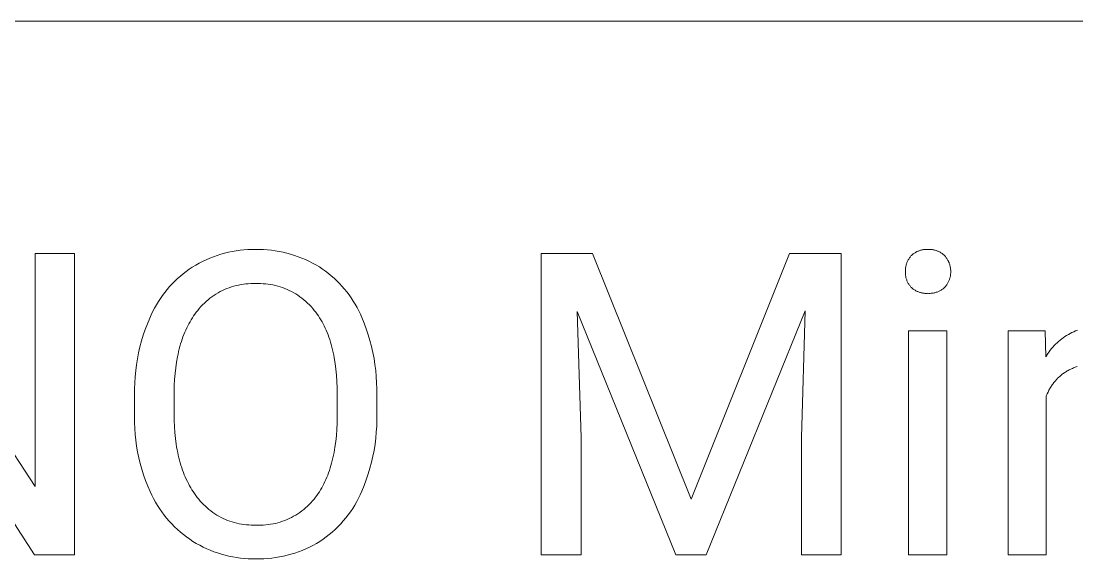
# Model space of a CAD drawing. Header units: millimetres. Extents: x 0 to 5466, y 0 to 3819.
# Drawn here: x 3908.2 to 4089.6, y 518.5 to 611 of the extents above; entities that cross this region are included whole.
import ezdxf

# ---------------------------------------------------------------- set-up
doc = ezdxf.new("R2010")
doc.units = ezdxf.units.MM
doc.header["$MEASUREMENT"] = 0
doc.layers.add('Domyślny', color=7, linetype='Continuous', true_color=0x000000)

msp = doc.modelspace()

# ---------------------------------------------------------------- linework, layer by layer
at = {"layer": 'Domyślny', "color": 18, "lineweight": 15, "true_color": 0x000000}
for p, q in [((5460.42, 610.99), (3400.11, 610.99)), ((3944.48, 571.38), (3945.15, 571.5)), ((3945.15, 571.5), (3945.82, 571.59)), ((3945.82, 571.59), (3946.49, 571.66)), ((3946.49, 571.66), (3947.16, 571.7)), ((3947.16, 571.7), (3947.83, 571.73)), ((3947.83, 571.73), (3948.51, 571.73)), ((3948.51, 571.73), (3949.18, 571.73)), ((3949.18, 571.73), (3949.86, 571.7)), ((3949.86, 571.7), (3950.53, 571.66)), ((3950.53, 571.66), (3951.21, 571.59)), ((3951.21, 571.59), (3951.88, 571.5)), ((3951.88, 571.5), (3952.54, 571.39)), ((4062.39, 571.47), (4062.51, 571.52)), ((4062.51, 571.52), (4062.63, 571.56)), ((4062.63, 571.56), (4062.75, 571.6)), ((4062.75, 571.6), (4062.88, 571.63)), ((4062.88, 571.63), (4063, 571.66)), ((4063, 571.66), (4063.13, 571.68)), ((4063.13, 571.68), (4063.26, 571.7)), ((4063.26, 571.7), (4063.38, 571.72)), ((4063.38, 571.72), (4063.51, 571.73)), ((4063.51, 571.73), (4063.64, 571.74)), ((4063.64, 571.74), (4063.77, 571.74)), ((4063.77, 571.74), (4063.9, 571.74)), ((4063.9, 571.74), (4064.03, 571.73)), ((4064.03, 571.73), (4064.15, 571.74)), ((4064.15, 571.74), (4064.28, 571.74)), ((4064.28, 571.74), (4064.41, 571.74)), ((4064.41, 571.74), (4064.54, 571.73)), ((4064.54, 571.73), (4064.67, 571.72)), ((4064.67, 571.72), (4064.8, 571.7)), ((4064.8, 571.7), (4064.92, 571.68)), ((4064.92, 571.68), (4065.05, 571.66)), ((4065.05, 571.66), (4065.17, 571.63)), ((4065.17, 571.63), (4065.3, 571.59)), ((4065.3, 571.59), (4065.42, 571.56)), ((4065.42, 571.56), (4065.54, 571.51)), ((4065.54, 571.51), (4065.66, 571.47)), ((3884.47, 571.02), (3910.6, 530.96)), ((3910.6, 530.96), (3910.6, 571.02)), ((3910.6, 571.02), (3917.39, 571.02)), ((3917.39, 571.02), (3917.39, 519.26)), ((3938.79, 569.37), (3939.39, 569.68)), ((3939.39, 569.68), (3940, 569.96)), ((3940, 569.96), (3940.61, 570.23)), ((3940.61, 570.23), (3941.24, 570.48)), ((3941.24, 570.48), (3941.88, 570.7)), ((3941.88, 570.7), (3942.52, 570.91)), ((3942.52, 570.91), (3943.17, 571.09)), ((3943.17, 571.09), (3943.82, 571.25)), ((3943.82, 571.25), (3944.48, 571.38)), ((3952.54, 571.39), (3953.21, 571.25)), ((3953.21, 571.25), (3953.86, 571.1)), ((3953.86, 571.1), (3954.52, 570.92)), ((3954.52, 570.92), (3955.16, 570.72)), ((3955.16, 570.72), (3955.8, 570.49)), ((3955.8, 570.49), (3956.43, 570.25)), ((3956.43, 570.25), (3957.05, 569.99)), ((3957.05, 569.99), (3957.67, 569.7)), ((3957.67, 569.7), (3958.27, 569.39)), ((3997.59, 519.25), (3997.59, 571.02)), ((3997.59, 571.02), (4006.4, 571.02)), ((4006.4, 571.02), (4023.33, 528.79)), ((4023.33, 528.79), (4040.24, 571.02)), ((4040.24, 571.02), (4049.1, 571.02)), ((4049.1, 571.02), (4049.1, 519.25)), ((4060.48, 569.61), (4060.53, 569.73)), ((4060.53, 569.73), (4060.59, 569.85)), ((4060.59, 569.85), (4060.66, 569.97)), ((4060.66, 569.97), (4060.72, 570.08)), ((4060.72, 570.08), (4060.79, 570.2)), ((4060.79, 570.2), (4060.87, 570.31)), ((4060.87, 570.31), (4060.95, 570.41)), ((4060.95, 570.41), (4061.03, 570.52)), ((4061.03, 570.52), (4061.11, 570.62)), ((4061.11, 570.62), (4061.21, 570.71)), ((4061.21, 570.71), (4061.3, 570.8)), ((4061.3, 570.8), (4061.4, 570.88)), ((4061.4, 570.88), (4061.5, 570.96)), ((4061.5, 570.96), (4061.6, 571.04)), ((4061.6, 571.04), (4061.71, 571.11)), ((4061.71, 571.11), (4061.82, 571.18)), ((4061.82, 571.18), (4061.93, 571.25)), ((4061.93, 571.25), (4062.04, 571.31)), ((4062.04, 571.31), (4062.15, 571.37)), ((4062.15, 571.37), (4062.27, 571.42)), ((4062.27, 571.42), (4062.39, 571.47)), ((4065.66, 571.47), (4065.78, 571.42)), ((4065.78, 571.42), (4065.9, 571.36)), ((4065.9, 571.36), (4066.01, 571.31)), ((4066.01, 571.31), (4066.12, 571.25)), ((4066.12, 571.25), (4066.24, 571.18)), ((4066.24, 571.18), (4066.34, 571.11)), ((4066.34, 571.11), (4066.45, 571.04)), ((4066.45, 571.04), (4066.55, 570.96)), ((4066.55, 570.96), (4066.65, 570.88)), ((4066.65, 570.88), (4066.75, 570.8)), ((4066.75, 570.8), (4066.85, 570.71)), ((4066.85, 570.71), (4066.94, 570.62)), ((4066.94, 570.62), (4067.03, 570.52)), ((4067.03, 570.52), (4067.11, 570.42)), ((4067.11, 570.42), (4067.19, 570.31)), ((4067.19, 570.31), (4067.27, 570.2)), ((4067.27, 570.2), (4067.34, 570.09)), ((4067.34, 570.09), (4067.41, 569.97)), ((4067.41, 569.97), (4067.47, 569.86)), ((4067.47, 569.86), (4067.54, 569.74)), ((4067.54, 569.74), (4067.59, 569.62)), ((3936.06, 567.55), (3936.57, 567.95)), ((3936.57, 567.95), (3937.09, 568.33)), ((3937.09, 568.33), (3937.62, 568.69)), ((3937.62, 568.69), (3938.2, 569.04)), ((3938.2, 569.04), (3938.79, 569.37)), ((3958.27, 569.39), (3958.86, 569.07)), ((3958.86, 569.07), (3959.45, 568.72)), ((3959.45, 568.72), (3959.98, 568.37)), ((3959.98, 568.37), (3960.5, 568)), ((3960.5, 568), (3961.01, 567.61)), ((4060.15, 568.19), (4060.16, 568.33)), ((4060.15, 568.06), (4060.15, 568.19)), ((4060.15, 567.93), (4060.15, 568.06)), ((4060.15, 567.8), (4060.15, 567.93)), ((4060.16, 568.33), (4060.17, 568.46)), ((4060.17, 568.46), (4060.19, 568.59)), ((4060.19, 568.59), (4060.21, 568.72)), ((4060.21, 568.72), (4060.24, 568.85)), ((4060.24, 568.85), (4060.27, 568.98)), ((4060.27, 568.98), (4060.3, 569.11)), ((4060.3, 569.11), (4060.34, 569.24)), ((4060.34, 569.24), (4060.38, 569.36)), ((4060.38, 569.36), (4060.43, 569.49)), ((4060.43, 569.49), (4060.48, 569.61)), ((4067.59, 569.62), (4067.65, 569.49)), ((4067.65, 569.49), (4067.69, 569.37)), ((4067.69, 569.37), (4067.74, 569.24)), ((4067.74, 569.24), (4067.78, 569.12)), ((4067.78, 569.12), (4067.81, 568.99)), ((4067.81, 568.99), (4067.85, 568.86)), ((4067.85, 568.86), (4067.87, 568.73)), ((4067.87, 568.73), (4067.9, 568.59)), ((4067.9, 568.59), (4067.91, 568.46)), ((4067.91, 568.46), (4067.93, 568.33)), ((4067.93, 568.33), (4067.94, 568.2)), ((4067.94, 568.2), (4067.94, 568.06)), ((4067.94, 568.06), (4067.94, 567.93)), ((4067.94, 567.93), (4067.94, 567.8)), ((3934.17, 565.82), (3934.62, 566.27)), ((3934.62, 566.27), (3935.09, 566.72)), ((3935.09, 566.72), (3935.57, 567.14)), ((3935.57, 567.14), (3936.06, 567.55)), ((3961.01, 567.61), (3961.51, 567.2)), ((3961.51, 567.2), (3961.99, 566.78)), ((3961.99, 566.78), (3962.45, 566.34)), ((3962.45, 566.34), (3962.91, 565.88)), ((4060.15, 567.66), (4060.15, 567.8)), ((4060.16, 567.53), (4060.15, 567.66)), ((4060.17, 567.4), (4060.16, 567.53)), ((4060.19, 567.27), (4060.17, 567.4)), ((4060.21, 567.14), (4060.19, 567.27)), ((4060.23, 567.01), (4060.21, 567.14)), ((4060.26, 566.88), (4060.23, 567.01)), ((4060.3, 566.75), (4060.26, 566.88)), ((4060.33, 566.62), (4060.3, 566.75)), ((4060.38, 566.5), (4060.33, 566.62)), ((4060.42, 566.37), (4060.38, 566.5)), ((4060.47, 566.25), (4060.42, 566.37)), ((4060.53, 566.13), (4060.47, 566.25)), ((4060.59, 566.01), (4060.53, 566.13)), ((4067.52, 566.09), (4067.46, 565.97)), ((4067.58, 566.2), (4067.52, 566.09)), ((4067.63, 566.32), (4067.58, 566.2)), ((4067.68, 566.43), (4067.63, 566.32)), ((4067.72, 566.55), (4067.68, 566.43)), ((4067.76, 566.67), (4067.72, 566.55)), ((4067.8, 566.8), (4067.76, 566.67)), ((4067.83, 566.92), (4067.8, 566.8)), ((4067.86, 567.04), (4067.83, 566.92)), ((4067.88, 567.17), (4067.86, 567.04)), ((4067.9, 567.29), (4067.88, 567.17)), ((4067.92, 567.42), (4067.9, 567.29)), ((4067.93, 567.55), (4067.92, 567.42)), ((4067.94, 567.67), (4067.93, 567.55)), ((4067.94, 567.8), (4067.94, 567.67)), ((3932.52, 563.84), (3932.91, 564.36)), ((3932.91, 564.36), (3933.31, 564.86)), ((3933.31, 564.86), (3933.73, 565.34)), ((3933.73, 565.34), (3934.17, 565.82)), ((3942.04, 564.27), (3941.68, 564.06)), ((3942.41, 564.48), (3942.04, 564.27)), ((3942.79, 564.67), (3942.41, 564.48)), ((3943.17, 564.84), (3942.79, 564.67)), ((3943.56, 565.01), (3943.17, 564.84)), ((3943.95, 565.16), (3943.56, 565.01)), ((3944.35, 565.29), (3943.95, 565.16)), ((3944.76, 565.41), (3944.35, 565.29)), ((3945.16, 565.52), (3944.76, 565.41)), ((3945.58, 565.62), (3945.16, 565.52)), ((3945.99, 565.69), (3945.58, 565.62)), ((3946.41, 565.76), (3945.99, 565.69)), ((3946.82, 565.81), (3946.41, 565.76)), ((3947.24, 565.85), (3946.82, 565.81)), ((3947.66, 565.87), (3947.24, 565.85)), ((3948.09, 565.87), (3947.66, 565.87)), ((3948.51, 565.87), (3948.09, 565.87)), ((3948.93, 565.88), (3948.51, 565.87)), ((3949.36, 565.87), (3948.93, 565.88)), ((3949.78, 565.85), (3949.36, 565.87)), ((3950.21, 565.82), (3949.78, 565.85)), ((3950.63, 565.77), (3950.21, 565.82)), ((3951.05, 565.71), (3950.63, 565.77)), ((3951.47, 565.63), (3951.05, 565.71)), ((3951.89, 565.54), (3951.47, 565.63)), ((3952.3, 565.43), (3951.89, 565.54)), ((3952.71, 565.31), (3952.3, 565.43)), ((3953.11, 565.17), (3952.71, 565.31)), ((3953.51, 565.02), (3953.11, 565.17)), ((3953.9, 564.86), (3953.51, 565.02)), ((3954.29, 564.68), (3953.9, 564.86)), ((3954.67, 564.49), (3954.29, 564.68)), ((3955.04, 564.29), (3954.67, 564.49)), ((3955.41, 564.08), (3955.04, 564.29)), ((3962.91, 565.88), (3963.34, 565.41)), ((3963.34, 565.41), (3963.76, 564.93)), ((3963.76, 564.93), (3964.17, 564.43)), ((3964.17, 564.43), (3964.56, 563.92)), ((4060.65, 565.9), (4060.59, 566.01)), ((4060.72, 565.78), (4060.65, 565.9)), ((4060.79, 565.67), (4060.72, 565.78)), ((4060.87, 565.56), (4060.79, 565.67)), ((4060.95, 565.46), (4060.87, 565.56)), ((4061.03, 565.35), (4060.95, 565.46)), ((4061.11, 565.25), (4061.03, 565.35)), ((4061.21, 565.17), (4061.11, 565.25)), ((4061.3, 565.08), (4061.21, 565.17)), ((4061.4, 565), (4061.3, 565.08)), ((4061.5, 564.92), (4061.4, 565)), ((4061.61, 564.85), (4061.5, 564.92)), ((4061.71, 564.78), (4061.61, 564.85)), ((4061.82, 564.71), (4061.71, 564.78)), ((4061.93, 564.65), (4061.82, 564.71)), ((4062.05, 564.59), (4061.93, 564.65)), ((4062.16, 564.53), (4062.05, 564.59)), ((4062.28, 564.48), (4062.16, 564.53)), ((4062.4, 564.44), (4062.28, 564.48)), ((4062.52, 564.39), (4062.4, 564.44)), ((4062.64, 564.35), (4062.52, 564.39)), ((4062.76, 564.32), (4062.64, 564.35)), ((4062.89, 564.29), (4062.76, 564.32)), ((4063.01, 564.26), (4062.89, 564.29)), ((4063.14, 564.24), (4063.01, 564.26)), ((4063.26, 564.22), (4063.14, 564.24)), ((4063.39, 564.2), (4063.26, 564.22)), ((4064.82, 564.22), (4064.69, 564.21)), ((4064.95, 564.24), (4064.82, 564.22)), ((4065.08, 564.27), (4064.95, 564.24)), ((4065.21, 564.3), (4065.08, 564.27)), ((4065.34, 564.33), (4065.21, 564.3)), ((4065.47, 564.37), (4065.34, 564.33)), ((4065.59, 564.42), (4065.47, 564.37)), ((4065.72, 564.46), (4065.59, 564.42)), ((4065.84, 564.51), (4065.72, 564.46)), ((4065.96, 564.57), (4065.84, 564.51)), ((4066.08, 564.63), (4065.96, 564.57)), ((4066.2, 564.7), (4066.08, 564.63)), ((4066.31, 564.76), (4066.2, 564.7)), ((4066.42, 564.84), (4066.31, 564.76)), ((4066.53, 564.91), (4066.42, 564.84)), ((4066.64, 564.99), (4066.53, 564.91)), ((4066.74, 565.08), (4066.64, 564.99)), ((4066.84, 565.16), (4066.74, 565.08)), ((4066.94, 565.25), (4066.84, 565.16)), ((4067.02, 565.35), (4066.94, 565.25)), ((4067.1, 565.45), (4067.02, 565.35)), ((4067.18, 565.55), (4067.1, 565.45)), ((4067.26, 565.65), (4067.18, 565.55)), ((4067.33, 565.76), (4067.26, 565.65)), ((4067.39, 565.86), (4067.33, 565.76)), ((4067.46, 565.97), (4067.39, 565.86)), ((3931.46, 562.23), (3931.8, 562.78)), ((3931.8, 562.78), (3932.15, 563.32)), ((3932.15, 563.32), (3932.52, 563.84)), ((3939.69, 562.51), (3939.39, 562.22)), ((3940, 562.8), (3939.69, 562.51)), ((3940.32, 563.07), (3940, 562.8)), ((3940.64, 563.34), (3940.32, 563.07)), ((3940.98, 563.59), (3940.64, 563.34)), ((3941.33, 563.83), (3940.98, 563.59)), ((3941.68, 564.06), (3941.33, 563.83)), ((3955.77, 563.85), (3955.41, 564.08)), ((3956.12, 563.61), (3955.77, 563.85)), ((3956.46, 563.35), (3956.12, 563.61)), ((3956.8, 563.09), (3956.46, 563.35)), ((3957.12, 562.81), (3956.8, 563.09)), ((3957.43, 562.52), (3957.12, 562.81)), ((3957.74, 562.23), (3957.43, 562.52)), ((3964.56, 563.92), (3964.93, 563.4)), ((3964.93, 563.4), (3965.28, 562.86)), ((3965.28, 562.86), (3965.61, 562.31)), ((4063.52, 564.19), (4063.39, 564.2)), ((4063.64, 564.19), (4063.52, 564.19)), ((4063.77, 564.19), (4063.64, 564.19)), ((4063.9, 564.19), (4063.77, 564.19)), ((4064.03, 564.2), (4063.9, 564.19)), ((4064.16, 564.19), (4064.03, 564.2)), ((4064.29, 564.19), (4064.16, 564.19)), ((4064.42, 564.19), (4064.29, 564.19)), ((4064.56, 564.2), (4064.42, 564.19)), ((4064.69, 564.21), (4064.56, 564.2)), ((3930.57, 560.52), (3930.85, 561.1)), ((3930.85, 561.1), (3931.14, 561.67)), ((3931.14, 561.67), (3931.46, 562.23)), ((3938.07, 560.62), (3937.85, 560.31)), ((3938.3, 560.93), (3938.07, 560.62)), ((3938.55, 561.27), (3938.3, 560.93)), ((3938.82, 561.59), (3938.55, 561.27)), ((3939.1, 561.91), (3938.82, 561.59)), ((3939.39, 562.22), (3939.1, 561.91)), ((3958.03, 561.92), (3957.74, 562.23)), ((3958.31, 561.6), (3958.03, 561.92)), ((3958.59, 561.27), (3958.31, 561.6)), ((3958.84, 560.93), (3958.59, 561.27)), ((3959.07, 560.62), (3958.84, 560.93)), ((3959.29, 560.31), (3959.07, 560.62)), ((3965.61, 562.31), (3965.93, 561.76)), ((3965.93, 561.76), (3966.23, 561.19)), ((3966.23, 561.19), (3966.5, 560.61)), ((3966.5, 560.61), (3966.76, 560.02)), ((4020.69, 519.25), (4003.75, 561.06)), ((4003.75, 561.06), (4004.42, 539.42)), ((4042.91, 561.17), (4025.91, 519.25)), ((4042.28, 539.42), (4042.91, 561.17)), ((3910.53, 519.26), (3884.47, 559.14)), ((3929.54, 557.99), (3929.91, 558.97)), ((3929.91, 558.97), (3930.31, 559.93)), ((3930.31, 559.93), (3930.57, 560.52)), ((3937.03, 558.96), (3936.85, 558.61)), ((3937.23, 559.31), (3937.03, 558.96)), ((3937.43, 559.65), (3937.23, 559.31)), ((3937.63, 559.98), (3937.43, 559.65)), ((3937.85, 560.31), (3937.63, 559.98)), ((3959.5, 559.98), (3959.29, 560.31)), ((3959.71, 559.64), (3959.5, 559.98)), ((3959.91, 559.3), (3959.71, 559.64)), ((3960.1, 558.95), (3959.91, 559.3)), ((3960.28, 558.58), (3960.1, 558.95)), ((3966.76, 560.02), (3967.16, 559.05)), ((3967.16, 559.05), (3967.52, 558.07)), ((3928.9, 556.01), (3929.2, 557.01)), ((3929.2, 557.01), (3929.54, 557.99)), ((3936.17, 557.11), (3936.02, 556.72)), ((3936.33, 557.5), (3936.17, 557.11)), ((3936.5, 557.87), (3936.33, 557.5)), ((3936.67, 558.25), (3936.5, 557.87)), ((3936.85, 558.61), (3936.67, 558.25)), ((3960.46, 558.21), (3960.28, 558.58)), ((3960.63, 557.84), (3960.46, 558.21)), ((3960.79, 557.45), (3960.63, 557.84)), ((3960.95, 557.05), (3960.79, 557.45)), ((3961.09, 556.65), (3960.95, 557.05)), ((3967.52, 558.07), (3967.85, 557.07)), ((3967.85, 557.07), (3968.15, 556.07)), ((4060.7, 519.26), (4060.7, 557.72)), ((4060.7, 557.72), (4067.27, 557.72)), ((4067.27, 557.72), (4067.27, 519.26)), ((4077.79, 519.26), (4077.79, 557.72)), ((4077.79, 557.72), (4084.18, 557.72)), ((4084.18, 557.72), (4084.29, 553.28)), ((4087.86, 556.95), (4088.16, 557.13)), ((4088.16, 557.13), (4088.47, 557.29)), ((4088.47, 557.29), (4088.78, 557.44)), ((4088.78, 557.44), (4089.09, 557.59)), ((4089.09, 557.59), (4089.41, 557.72)), ((4089.41, 557.72), (4089.73, 557.84)), ((3928.63, 555), (3928.9, 556.01)), ((3935.62, 555.49), (3935.49, 555.07)), ((3935.74, 555.91), (3935.62, 555.49)), ((3935.88, 556.32), (3935.74, 555.91)), ((3936.02, 556.72), (3935.88, 556.32)), ((3961.23, 556.24), (3961.09, 556.65)), ((3961.37, 555.82), (3961.23, 556.24)), ((3961.49, 555.39), (3961.37, 555.82)), ((3961.61, 554.95), (3961.49, 555.39)), ((3968.15, 556.07), (3968.42, 555.05)), ((4085.49, 554.96), (4085.72, 555.22)), ((4085.72, 555.22), (4085.96, 555.47)), ((4085.96, 555.47), (4086.21, 555.71)), ((4086.21, 555.71), (4086.47, 555.94)), ((4086.47, 555.94), (4086.74, 556.16)), ((4086.74, 556.16), (4087.01, 556.37)), ((4087.01, 556.37), (4087.29, 556.57)), ((4087.29, 556.57), (4087.57, 556.77)), ((4087.57, 556.77), (4087.86, 556.95)), ((3928.19, 552.96), (3928.4, 553.99)), ((3928.4, 553.99), (3928.63, 555)), ((3935.17, 553.75), (3935.08, 553.3)), ((3935.27, 554.2), (3935.17, 553.75)), ((3935.38, 554.64), (3935.27, 554.2)), ((3935.49, 555.07), (3935.38, 554.64)), ((3961.73, 554.5), (3961.61, 554.95)), ((3961.83, 554.05), (3961.73, 554.5)), ((3961.93, 553.59), (3961.83, 554.05)), ((3962.02, 553.12), (3961.93, 553.59)), ((3968.42, 555.05), (3968.65, 554.03)), ((3968.65, 554.03), (3968.85, 553)), ((4084.29, 553.28), (4084.47, 553.58)), ((4084.47, 553.58), (4084.65, 553.87)), ((4084.65, 553.87), (4084.85, 554.15)), ((4084.85, 554.15), (4085.05, 554.43)), ((4085.05, 554.43), (4085.27, 554.7)), ((4085.27, 554.7), (4085.49, 554.96)), ((3927.89, 550.9), (3928.03, 551.93)), ((3928.03, 551.93), (3928.19, 552.96)), ((3934.91, 552.37), (3934.77, 551.41)), ((3935.08, 553.3), (3934.91, 552.37)), ((3962.18, 552.15), (3962.02, 553.12)), ((3962.31, 551.15), (3962.18, 552.15)), ((3968.85, 553), (3969.01, 551.97)), ((3969.01, 551.97), (3969.14, 550.93)), ((4089.5, 551.54), (4089.34, 551.48)), ((4089.66, 551.59), (4089.5, 551.54)), ((3927.73, 548.82), (3927.79, 549.86)), ((3927.79, 549.86), (3927.89, 550.9)), ((3934.66, 550.42), (3934.58, 549.4)), ((3934.77, 551.41), (3934.66, 550.42)), ((3962.41, 550.11), (3962.31, 551.15)), ((3962.48, 549.04), (3962.41, 550.11)), ((3969.14, 550.93), (3969.24, 549.88)), ((3969.24, 549.88), (3969.3, 548.83)), ((4086.44, 549.7), (4086.32, 549.59)), ((4086.55, 549.81), (4086.44, 549.7)), ((4086.67, 549.92), (4086.55, 549.81)), ((4086.8, 550.03), (4086.67, 549.92)), ((4086.92, 550.13), (4086.8, 550.03)), ((4087.04, 550.23), (4086.92, 550.13)), ((4087.17, 550.33), (4087.04, 550.23)), ((4087.3, 550.43), (4087.17, 550.33)), ((4087.43, 550.52), (4087.3, 550.43)), ((4087.57, 550.61), (4087.43, 550.52)), ((4087.71, 550.7), (4087.57, 550.61)), ((4087.84, 550.78), (4087.71, 550.7)), ((4087.98, 550.87), (4087.84, 550.78)), ((4088.13, 550.95), (4087.98, 550.87)), ((4088.27, 551.02), (4088.13, 550.95)), ((4088.42, 551.1), (4088.27, 551.02)), ((4088.56, 551.17), (4088.42, 551.1)), ((4088.72, 551.24), (4088.56, 551.17)), ((4088.87, 551.3), (4088.72, 551.24)), ((4089.02, 551.37), (4088.87, 551.3)), ((4089.18, 551.43), (4089.02, 551.37)), ((4089.34, 551.48), (4089.18, 551.43)), ((3927.7, 547.78), (3927.73, 548.82)), ((3934.52, 548.35), (3934.49, 547.27)), ((3934.58, 549.4), (3934.52, 548.35)), ((3962.52, 547.94), (3962.48, 549.04)), ((3962.54, 546.81), (3962.52, 547.94)), ((3969.3, 548.83), (3969.33, 547.79)), ((4085.09, 548), (4085, 547.86)), ((4085.18, 548.15), (4085.09, 548)), ((4085.28, 548.3), (4085.18, 548.15)), ((4085.37, 548.44), (4085.28, 548.3)), ((4085.47, 548.58), (4085.37, 548.44)), ((4085.57, 548.71), (4085.47, 548.58)), ((4085.67, 548.84), (4085.57, 548.71)), ((4085.77, 548.98), (4085.67, 548.84)), ((4085.88, 549.1), (4085.77, 548.98)), ((4085.99, 549.23), (4085.88, 549.1)), ((4086.09, 549.35), (4085.99, 549.23)), ((4086.21, 549.47), (4086.09, 549.35)), ((4086.32, 549.59), (4086.21, 549.47)), ((3927.7, 546.74), (3927.7, 547.78)), ((3927.7, 543.01), (3927.7, 546.74)), ((3934.49, 547.27), (3934.49, 543.46)), ((3962.54, 542.97), (3962.54, 546.81)), ((3969.33, 547.79), (3969.33, 546.74)), ((3969.33, 546.74), (3969.33, 543.46)), ((4084.51, 546.9), (4084.36, 546.56)), ((4084.36, 546.56), (4084.36, 519.26)), ((4084.67, 547.23), (4084.51, 546.9)), ((4084.83, 547.55), (4084.67, 547.23)), ((4084.91, 547.7), (4084.83, 547.55)), ((4085, 547.86), (4084.91, 547.7)), ((3927.71, 541.99), (3927.7, 543.01)), ((3934.49, 543.46), (3934.51, 542.36)), ((3962.51, 541.86), (3962.54, 542.97)), ((3969.33, 543.46), (3969.33, 542.41)), ((3927.75, 540.97), (3927.71, 541.99)), ((3927.82, 539.95), (3927.75, 540.97)), ((3934.51, 542.36), (3934.55, 541.29)), ((3934.55, 541.29), (3934.62, 540.25)), ((3962.38, 539.75), (3962.46, 540.79)), ((3962.46, 540.79), (3962.51, 541.86)), ((3969.31, 541.37), (3969.24, 540.32)), ((3969.33, 542.41), (3969.31, 541.37)), ((3927.92, 538.94), (3927.82, 539.95)), ((3928.06, 537.92), (3927.92, 538.94)), ((3934.62, 540.25), (3934.72, 539.24)), ((3934.72, 539.24), (3934.86, 538.26)), ((3962.27, 538.74), (3962.38, 539.75)), ((3969.15, 539.28), (3969.02, 538.24)), ((3969.24, 540.32), (3969.15, 539.28)), ((4004.42, 539.42), (4004.42, 519.25)), ((4042.28, 519.25), (4042.28, 539.42)), ((3928.23, 536.92), (3928.06, 537.92)), ((3934.86, 538.26), (3934.93, 537.78)), ((3934.93, 537.78), (3935.02, 537.31)), ((3935.02, 537.31), (3935.11, 536.85)), ((3961.97, 536.81), (3962.13, 537.76)), ((3962.13, 537.76), (3962.27, 538.74)), ((3968.85, 537.2), (3968.65, 536.18)), ((3969.02, 538.24), (3968.85, 537.2)), ((3928.44, 535.92), (3928.23, 536.92)), ((3928.68, 534.93), (3928.44, 535.92)), ((3935.11, 536.85), (3935.2, 536.39)), ((3935.2, 536.39), (3935.31, 535.94)), ((3935.31, 535.94), (3935.42, 535.5)), ((3935.42, 535.5), (3935.54, 535.06)), ((3961.55, 535.02), (3961.67, 535.45)), ((3961.67, 535.45), (3961.77, 535.9)), ((3961.77, 535.9), (3961.87, 536.35)), ((3961.87, 536.35), (3961.97, 536.81)), ((3968.65, 536.18), (3968.42, 535.16)), ((3928.95, 533.95), (3928.68, 534.93)), ((3929.26, 532.97), (3928.95, 533.95)), ((3935.54, 535.06), (3935.67, 534.64)), ((3935.67, 534.64), (3935.81, 534.22)), ((3935.81, 534.22), (3935.95, 533.81)), ((3935.95, 533.81), (3936.1, 533.4)), ((3936.1, 533.4), (3936.25, 533.01)), ((3961.03, 533.36), (3961.17, 533.76)), ((3961.17, 533.76), (3961.31, 534.17)), ((3961.31, 534.17), (3961.43, 534.59)), ((3961.43, 534.59), (3961.55, 535.02)), ((3968.15, 534.14), (3967.85, 533.14)), ((3968.42, 535.16), (3968.15, 534.14)), ((3929.59, 532.01), (3929.26, 532.97)), ((3929.96, 531.06), (3929.59, 532.01)), ((3936.25, 533.01), (3936.42, 532.62)), ((3936.42, 532.62), (3936.59, 532.24)), ((3936.59, 532.24), (3936.77, 531.86)), ((3936.77, 531.86), (3936.95, 531.49)), ((3960.23, 531.46), (3960.4, 531.82)), ((3960.4, 531.82), (3960.57, 532.19)), ((3960.57, 532.19), (3960.73, 532.57)), ((3960.73, 532.57), (3960.89, 532.96)), ((3960.89, 532.96), (3961.03, 533.36)), ((3967.52, 532.14), (3967.16, 531.16)), ((3967.85, 533.14), (3967.52, 532.14)), ((3930.36, 530.12), (3929.96, 531.06)), ((3930.65, 529.51), (3930.36, 530.12)), ((3936.95, 531.49), (3937.15, 531.13)), ((3937.15, 531.13), (3937.35, 530.78)), ((3937.35, 530.78), (3937.56, 530.44)), ((3937.56, 530.44), (3937.77, 530.1)), ((3937.77, 530.1), (3937.99, 529.77)), ((3937.99, 529.77), (3938.22, 529.45)), ((3959.03, 529.46), (3959.25, 529.77)), ((3959.25, 529.77), (3959.46, 530.09)), ((3959.46, 530.09), (3959.66, 530.42)), ((3959.66, 530.42), (3959.86, 530.76)), ((3959.86, 530.76), (3960.05, 531.11)), ((3960.05, 531.11), (3960.23, 531.46)), ((3966.76, 530.19), (3966.49, 529.58)), ((3967.16, 531.16), (3966.76, 530.19)), ((3930.96, 528.91), (3930.65, 529.51)), ((3931.28, 528.32), (3930.96, 528.91)), ((3931.63, 527.74), (3931.28, 528.32)), ((3938.22, 529.45), (3938.47, 529.11)), ((3938.47, 529.11), (3938.73, 528.79)), ((3938.73, 528.79), (3938.99, 528.47)), ((3938.99, 528.47), (3939.27, 528.16)), ((3939.27, 528.16), (3939.56, 527.87)), ((3957.71, 527.89), (3958, 528.19)), ((3958, 528.19), (3958.28, 528.5)), ((3958.28, 528.5), (3958.55, 528.82)), ((3958.55, 528.82), (3958.81, 529.16)), ((3958.81, 529.16), (3959.03, 529.46)), ((3965.88, 528.38), (3965.54, 527.79)), ((3966.19, 528.97), (3965.88, 528.38)), ((3966.49, 529.58), (3966.19, 528.97)), ((3932, 527.18), (3931.63, 527.74)), ((3932.38, 526.62), (3932, 527.18)), ((3932.79, 526.08), (3932.38, 526.62)), ((3939.56, 527.87), (3939.86, 527.58)), ((3939.86, 527.58), (3940.17, 527.3)), ((3940.17, 527.3), (3940.48, 527.04)), ((3940.48, 527.04), (3940.81, 526.78)), ((3940.81, 526.78), (3941.14, 526.54)), ((3941.14, 526.54), (3941.49, 526.31)), ((3941.49, 526.31), (3941.84, 526.08)), ((3955.39, 526.07), (3955.75, 526.3)), ((3955.75, 526.3), (3956.1, 526.53)), ((3956.1, 526.53), (3956.44, 526.78)), ((3956.44, 526.78), (3956.77, 527.04)), ((3956.77, 527.04), (3957.09, 527.31)), ((3957.09, 527.31), (3957.4, 527.59)), ((3957.4, 527.59), (3957.71, 527.89)), ((3964.81, 526.66), (3964.41, 526.12)), ((3965.18, 527.22), (3964.81, 526.66)), ((3965.54, 527.79), (3965.18, 527.22)), ((3933.21, 525.56), (3932.79, 526.08)), ((3933.65, 525.05), (3933.21, 525.56)), ((3934.11, 524.55), (3933.65, 525.05)), ((3934.58, 524.07), (3934.11, 524.55)), ((3941.84, 526.08), (3942.2, 525.88)), ((3942.2, 525.88), (3942.56, 525.68)), ((3942.56, 525.68), (3942.93, 525.5)), ((3942.93, 525.5), (3943.31, 525.33)), ((3943.31, 525.33), (3943.69, 525.17)), ((3943.69, 525.17), (3944.08, 525.03)), ((3944.08, 525.03), (3944.48, 524.9)), ((3944.48, 524.9), (3944.87, 524.78)), ((3944.87, 524.78), (3945.27, 524.67)), ((3945.27, 524.67), (3945.68, 524.59)), ((3945.68, 524.59), (3946.09, 524.51)), ((3946.09, 524.51), (3946.49, 524.45)), ((3946.49, 524.45), (3946.91, 524.4)), ((3946.91, 524.4), (3947.32, 524.37)), ((3947.32, 524.37), (3947.73, 524.35)), ((3947.73, 524.35), (3948.15, 524.34)), ((3948.15, 524.34), (3948.56, 524.35)), ((3948.56, 524.35), (3948.98, 524.34)), ((3948.98, 524.34), (3949.4, 524.34)), ((3949.4, 524.34), (3949.82, 524.35)), ((3949.82, 524.35), (3950.24, 524.39)), ((3950.24, 524.39), (3950.66, 524.43)), ((3950.66, 524.43), (3951.08, 524.49)), ((3951.08, 524.49), (3951.49, 524.56)), ((3951.49, 524.56), (3951.9, 524.65)), ((3951.9, 524.65), (3952.31, 524.76)), ((3952.31, 524.76), (3952.71, 524.87)), ((3952.71, 524.87), (3953.11, 525)), ((3953.11, 525), (3953.51, 525.15)), ((3953.51, 525.15), (3953.9, 525.31)), ((3953.9, 525.31), (3954.28, 525.48)), ((3954.28, 525.48), (3954.66, 525.66)), ((3954.66, 525.66), (3955.03, 525.86)), ((3955.03, 525.86), (3955.39, 526.07)), ((3963.12, 524.57), (3962.65, 524.08)), ((3963.57, 525.07), (3963.12, 524.57)), ((3964, 525.58), (3963.57, 525.07)), ((3964.41, 526.12), (3964, 525.58)), ((3935.07, 523.61), (3934.58, 524.07)), ((3935.57, 523.16), (3935.07, 523.61)), ((3936.09, 522.73), (3935.57, 523.16)), ((3936.62, 522.32), (3936.09, 522.73)), ((3961.15, 522.72), (3960.62, 522.31)), ((3961.66, 523.16), (3961.15, 522.72)), ((3962.16, 523.61), (3961.66, 523.16)), ((3962.65, 524.08), (3962.16, 523.61)), ((3937.17, 521.92), (3936.62, 522.32)), ((3937.73, 521.55), (3937.17, 521.92)), ((3938.31, 521.2), (3937.73, 521.55)), ((3938.89, 520.88), (3938.31, 521.2)), ((3939.49, 520.57), (3938.89, 520.88)), ((3958.34, 520.86), (3957.74, 520.55)), ((3958.94, 521.18), (3958.34, 520.86)), ((3959.52, 521.53), (3958.94, 521.18)), ((3960.08, 521.91), (3959.52, 521.53)), ((3960.62, 522.31), (3960.08, 521.91)), ((3917.39, 519.26), (3910.53, 519.26)), ((3940.1, 520.29), (3939.49, 520.57)), ((3940.71, 520.02), (3940.1, 520.29)), ((3941.34, 519.78), (3940.71, 520.02)), ((3941.97, 519.56), (3941.34, 519.78)), ((3942.61, 519.36), (3941.97, 519.56)), ((3943.25, 519.18), (3942.61, 519.36)), ((3943.91, 519.02), (3943.25, 519.18)), ((3944.56, 518.89), (3943.91, 519.02)), ((3945.22, 518.77), (3944.56, 518.89)), ((3952.61, 518.87), (3951.94, 518.76)), ((3953.27, 519), (3952.61, 518.87)), ((3953.93, 519.16), (3953.27, 519)), ((3954.58, 519.34), (3953.93, 519.16)), ((3955.23, 519.54), (3954.58, 519.34)), ((3955.87, 519.76), (3955.23, 519.54)), ((3956.5, 520), (3955.87, 519.76)), ((3957.12, 520.27), (3956.5, 520)), ((3957.74, 520.55), (3957.12, 520.27)), ((4004.42, 519.25), (3997.59, 519.25)), ((4025.91, 519.25), (4020.69, 519.25)), ((4049.1, 519.25), (4042.28, 519.25)), ((4067.27, 519.26), (4060.7, 519.26)), ((4084.36, 519.26), (4077.79, 519.26)), ((3945.89, 518.68), (3945.22, 518.77)), ((3946.55, 518.61), (3945.89, 518.68)), ((3947.22, 518.57), (3946.55, 518.61)), ((3947.89, 518.55), (3947.22, 518.57)), ((3948.56, 518.55), (3947.89, 518.55)), ((3949.24, 518.54), (3948.56, 518.55)), ((3949.92, 518.56), (3949.24, 518.54)), ((3950.59, 518.61), (3949.92, 518.56)), ((3951.27, 518.67), (3950.59, 518.61)), ((3951.94, 518.76), (3951.27, 518.67))]:
    msp.add_line(p, q, dxfattribs=at)

doc.saveas('drawing.dxf')
